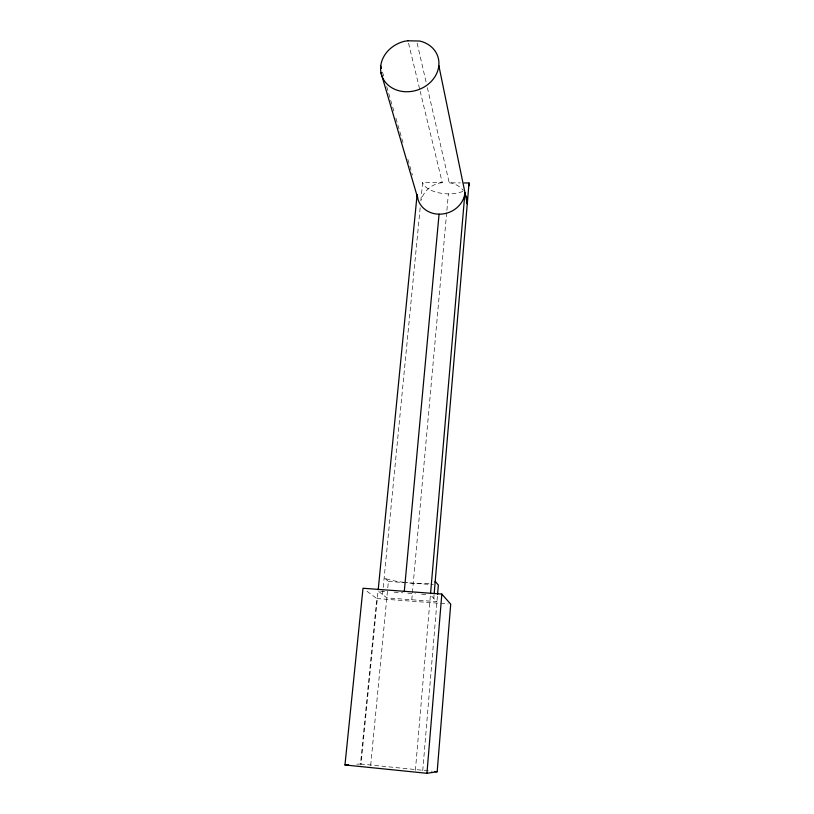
<?xml version="1.0" encoding="UTF-8"?>
<svg xmlns="http://www.w3.org/2000/svg" width="814" height="814" viewBox="0 0 814 814"><rect width="100%" height="100%" fill="white"/><g stroke="black" fill="none" stroke-linecap="round" stroke-linejoin="round"><path stroke-width="0.61" stroke-dasharray="4.07 3.05" d="M433.77 598.331L434.076 594.698M422.741 770.685L437.454 595.726M415.384 770.4L430.443 594.871L436.955 601.648L386.803 597.883L378.083 590.984L360.958 764.875M411.782 599.755L446.784 211.589M446.896 210.317L448.382 193.885M370.685 765.414L387.657 589.021M387.779 587.759L388.39 581.44L384.177 577.716A25.906 3.46 5.3 0 0 405.606 582.529M382.539 594.505L420.248 207.031M420.848 200.793L422.629 182.499L442.287 182.712L420.197 91.392M356.908 764.214L360.5 763.99L376.811 598.565L365.964 590.465M442.287 182.712L439.723 182.987A23.647 21.083 -18.2 0 0 421.225 199.908M427.36 87.647L449.226 182.794L460.368 182.906M388.39 581.44L433.333 584.696M380.565 591.168L386.772 591.625M394.22 592.185L402.91 592.826M407.906 593.192L415.425 593.752M421.683 594.22L427.94 594.678M376.811 598.565L439.438 603.286M440.689 603.378L448.209 603.947M360.5 763.99L432.142 771.234M449.226 182.794L451.739 183.119A23.647 21.083 -18.2 0 1 463.197 190.384M382.499 72.08L383.903 76.923M386.721 86.62L394.118 112.067M395.879 118.122L403.276 143.569M407.855 159.32L412.433 175.081M408.557 43.264L419.902 90.161M417.144 43.173L426.231 82.713M428.978 583.546A25.906 3.46 5.3 0 1 406.685 582.651M462.851 191.341A23.433 11.223 4.9 0 1 438.695 192.786A23.433 11.223 4.9 0 1 422.629 182.499"/><path stroke-width="1.22" d="M437.179 771.743L450.712 604.141L441.829 594.078L363.013 588.257L344.963 764.967L426.943 773.3L437.179 771.743L434.666 771.489M426.943 773.3L441.829 594.078M434.177 593.487L469.037 182.997L464.082 182.947M437.545 594.535L438.349 585.062L435.205 581.389A25.906 3.46 5.3 0 1 435.164 582.295M430.555 593.599L464.947 192.623A24.135 21.439 -18.3 0 1 441.015 214.133A24.135 21.439 -18.3 0 1 417.317 195.431M404.273 591.656L439.061 214.174M378.205 589.723L417.114 194.566M344.963 764.967L348.545 764.743M380.972 72.66L417.613 197.66M380.738 66.026L381.44 68.447M438.838 65.598L467.267 203.887A23.647 21.083 -18.2 0 0 466.361 196.205M469.037 182.997A23.433 11.223 4.9 0 1 468.823 185.928M407.956 40.792L404.762 41.199A29.619 25.234 -19.3 0 0 384.483 81.013A29.619 25.234 -19.3 0 0 432.122 80.484A29.619 25.234 -19.3 0 0 419.709 41.036L407.956 40.792"/></g></svg>
